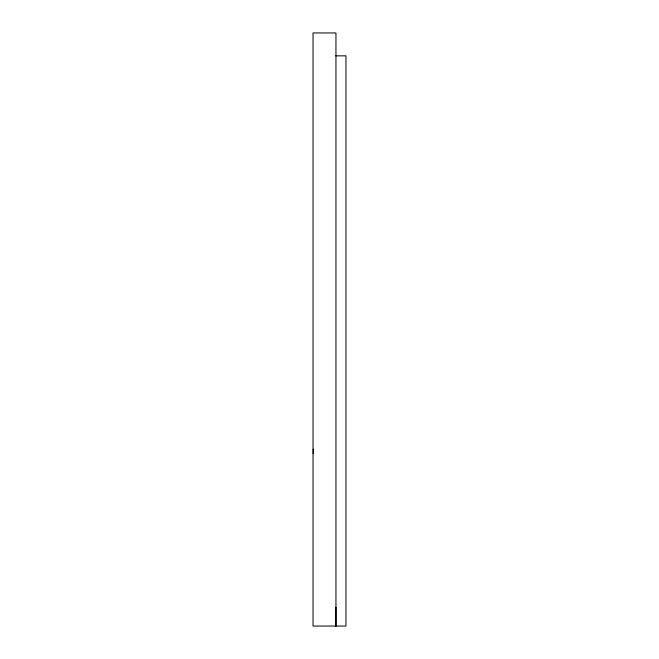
<?xml version="1.0" encoding="UTF-8"?>
<svg xmlns="http://www.w3.org/2000/svg" width="659" height="659" viewBox="0 0 659 659"><rect width="100%" height="100%" fill="white"/><g stroke="black" fill="none" stroke-linecap="round" stroke-linejoin="round"><path stroke-width="0.99" d="M335.95 607.161L335.95 626.05L335.95 32.95L313.033 32.95L313.033 626.05L345.967 626.05L345.967 55.842L335.777 55.842M313.272 449.141L313.272 453.713"/></g></svg>
